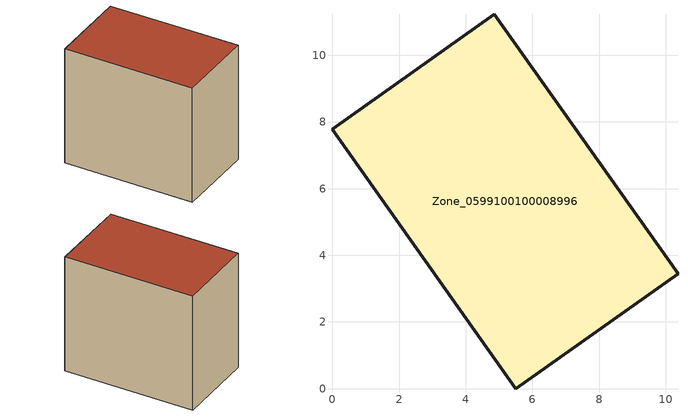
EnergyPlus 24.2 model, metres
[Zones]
Zone_0599100100008996
 floor ground (C_G): 0,7.78 4.85,11.23 10.37,3.45 5.5,0 z0
 wall outside (C_F): 4.85,11.23 0,7.78 5.5,0 10.37,3.45 4.85,11.23 z0:8.74
 roof outside (C_R): 5.5,0 10.37,3.45 4.85,11.23 0,7.78 z8.74
[BUILDING]
Pand.0599100100008996: North Axis=0; Terrain=City; Loads Convergence Tolerance Value=0.04; Temperature Convergence Tolerance Value=0.4; Solar Distribution=FullExterior; Maximum Number of Warmup Days=25; Minimum Number of Warmup Days=1
[Site:Location]
Rotterdam.The.Hague.AP_ZH_NLD Design_Conditions: Latitude=51.96; Longitude=4.45; Time Zone=1; Elevation=-4.5
[SITE:GROUNDTEMPERATURE:BUILDINGSURFACE]
18, 18, 18, 18, 18, 18, 18, 18, 18, 18, 18, 18
[MATERIAL] Thermal Absorptance=0.9; Solar Absorptance=0.7; Visible Absorptance=0.7
Name | Roughness | Thickness | Conductivity | Density | Specific Heat
G.TC.2006-2014 | MediumSmooth | 0.15 | 0.06 | 540 | 1210
F.TC.2006-2014 | Rough | 0.3 | 0.12 | 1920 | 840
R.TC.2006-2014 | MediumRough | 0.2 | 0.08 | 1500 | 1000
[CONSTRUCTION]
C_G: G.TC.2006-2014
C_F: F.TC.2006-2014
C_R: R.TC.2006-2014
[ZONE]
Zone_0599100100008996: Type=1; Multiplier=1; Ceiling Height=Autocalculate; Volume=Autocalculate; Floor Area=autocalculate; Part of Total Floor Area=Yes
[ZONEINFILTRATION:DESIGNFLOWRATE]
Infil_Zone_0599100100008996: Zone or ZoneList or Space or SpaceList=Zone_0599100100008996; Schedule=AlwaysOn; Design Flow Rate Calculation Method=Flow/Area; Flow Rate per Floor Area=0.0015; Constant Term Coefficient=1; Temperature Term Coefficient=0; Velocity Term Coefficient=0; Velocity Squared Term Coefficient=0
[HVACTEMPLATE:ZONE:IDEALLOADSAIRSYSTEM]
Zone_0599100100008996: Maximum Heating Supply Air Temperature=50; Minimum Cooling Supply Air Temperature=13; Maximum Heating Supply Air Humidity Ratio=0.0156; Minimum Cooling Supply Air Humidity Ratio=0.0077; Heating Limit=NoLimit; Cooling Limit=NoLimit; Dehumidification Control Type=ConstantSensibleHeatRatio; Cooling Sensible Heat Ratio=0.7; Dehumidification Setpoint=60; Humidification Control Type=None; Humidification Setpoint=30; Outdoor Air Method=None; Outdoor Air Flow Rate per Person=0.00944; Outdoor Air Flow Rate per Zone Floor Area=0; Outdoor Air Flow Rate per Zone=0; Demand Controlled Ventilation Type=None; Outdoor Air Economizer Type=NoEconomizer; Heat Recovery Type=None; Sensible Heat Recovery Effectiveness=0.7; Latent Heat Recovery Effectiveness=0.65
[ZONECONTROL:THERMOSTAT]
ThermostatControl_Zone_0599100100008996: Zone or ZoneList=Zone_0599100100008996; Control Type Schedule=DualSetpointControlType; Control 1=Thermostat_Zone_0599100100008996; Temperature Difference Between Cutout And Setpoint=0
[THERMOSTATSETPOINT:DUALSETPOINT]
Thermostat_Zone_0599100100008996: Heating Setpoint Temperature Schedule=HeatingSetpoint_Zone_0599100100008996; Cooling Setpoint Temperature Schedule=CoolingSetpoint_Zone_0599100100008996
[SCHEDULE:COMPACT]
HeatingSetpoint_Zone_0599100100008996: Through: 12/31, For: AllDays, Until: 24:00, 21
CoolingSetpoint_Zone_0599100100008996: Through: 12/31, For: AllDays, Until: 24:00, 24
DualSetpointControlType: Through: 12/31, For: AllDays, Until: 24:00, 4
AlwaysOn: Through: 12/31, For: AllDays, Until: 24:00, 1
